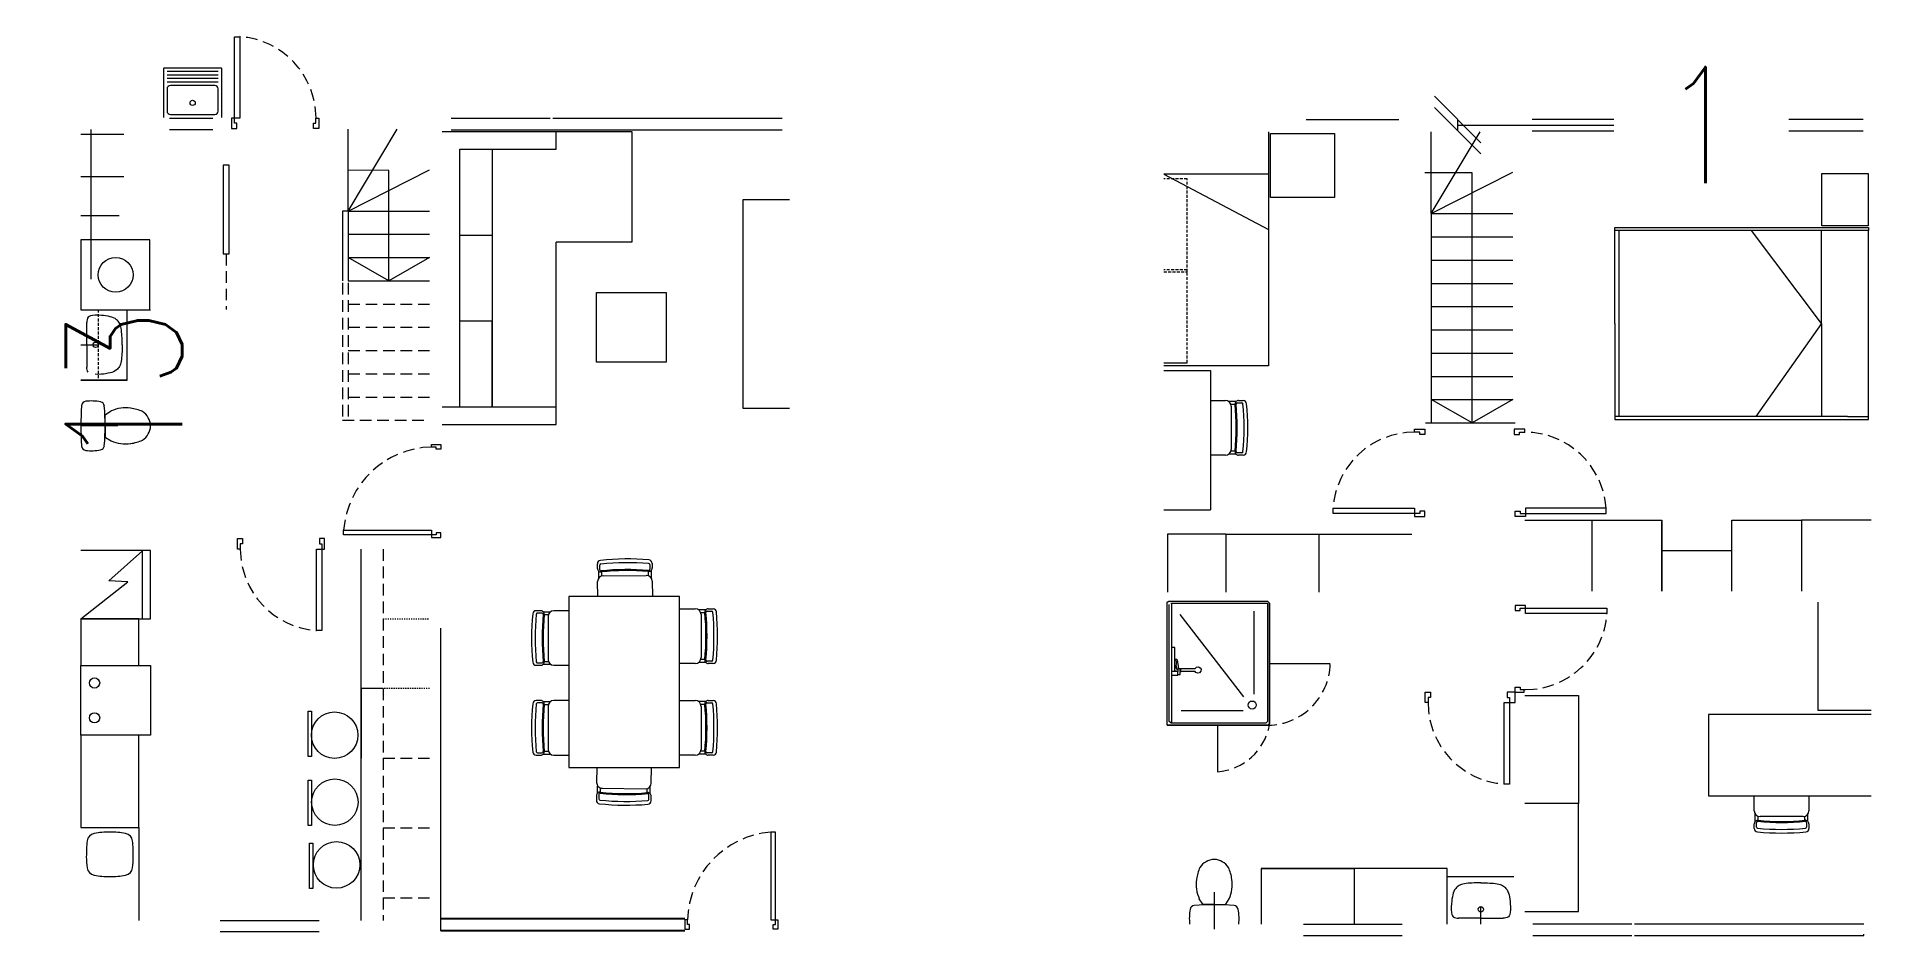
# Paper-space layout 'A000' of a CAD drawing. Header units: centimetres. Extents: x 337 to 495, y 281 to 358.
import ezdxf

# ---------------------------------------------------------------- set-up
doc = ezdxf.new("R2010")
doc.units = ezdxf.units.CM
doc.header["$MEASUREMENT"] = 0
doc.linetypes.add('CENTER', pattern=[2, 1.25, -0.25, 0.25, -0.25])
doc.linetypes.add('HIDDEN', pattern=[0.375, 0.25, -0.125])
doc.layers.add('ARREDI', color=8, linetype='Continuous', lineweight=18)
doc.layers.get('0').off()
doc.styles.add('E-ROMANS', font='romans.shx', dxfattribs={"width": 0.8})
doc.dimstyles.new('1', dxfattribs={"dimscale": 0.001, "dimtxt": 10000, "dimasz": 4000, "dimexe": 1.2, "dimexo": 1, "dimgap": 0.1, "dimtad": 0, "dimtoh": 1, "dimdec": 0, "dimzin": 0, "dimdsep": 46, "dimtxsty": 'E-ROMANS', "dimblk": 'OBLIQUE', "dimcen": 1.2, "dimse1": 1, "dimse2": 1, "dimclrd": 256, "dimclre": 256, "dimclrt": 256, "dimadec": 0, "dimazin": 0, "dimtfac": 1, "dimtdec": 0, "dimtmove": 1, "dimatfit": 3, "dimldrblk": 'OPEN90', "dimfxl": 1, "dimtfill": 1, "dimtolj": 1, "dimtzin": 0, "dimlwd": 0, "dimarcsym": 0})

# ---------------------------------------------------------------- blocks, each defined once
blk = doc.blocks.new('_Oblique')
at = {"color": 0, "linetype": 'ByBlock', "lineweight": -2}
blk.add_line((-0.5, -0.5), (0.5, 0.5), dxfattribs=at)
blk = doc.blocks.new('*D124')
at = {"layer": 'ARREDI', "lineweight": 0}
for p, q in [((344.87, 334.52), (344.87, 333.67)), ((344.87, 321.02), (344.87, 321.86))]:
    blk.add_line(p, q, dxfattribs=at)
at = {"layer": 'ARREDI', "lineweight": 0, "xscale": 4, "yscale": 4, "zscale": 4}
for p, rotation in [((344.87, 334.52), 90), ((344.87, 321.02), 270)]:
    blk.add_blockref('_Oblique', p, dxfattribs=dict(at, rotation=rotation))
at = {"layer": 'ARREDI', "lineweight": -2, "insert": (344.87, 327.77), "char_height": 10, "attachment_point": 5, "rotation": 90, "style": 'E-ROMANS', "bg_fill": 3, "box_fill_scale": 1.25, "bg_fill_color": 256, "bg_fill_true_color": 13158600, "bg_fill_transparency": 0}
blk.add_mtext('\\A1;13', dxfattribs=at)
blk = doc.blocks.new('_Open90')
at = {"color": 0, "linetype": 'ByBlock', "lineweight": -2}
for p, q in [((-0.5, 0.5), (0, 0)), ((0, 0), (-1, 0)), ((0, 0), (-0.5, -0.5))]:
    blk.add_line(p, q, dxfattribs=at)
blk = doc.blocks.new('*D154')
at = {"layer": 'ARREDI', "lineweight": 0}
for p, q in [((459.56, 349.92), (459.56, 350.88)), ((459.56, 350.4), (479.56, 350.4)), ((479.56, 350.4), (479.56, 350.4))]:
    blk.add_line(p, q, dxfattribs=at)
at = {"layer": 'ARREDI', "lineweight": 0, "xscale": 4, "yscale": 4, "zscale": 4}
for p, rotation in [((459.56, 350.88), 90), ((459.56, 349.92), 270)]:
    blk.add_blockref('_Oblique', p, dxfattribs=dict(at, rotation=rotation))
at = {"layer": 'ARREDI', "lineweight": -2, "insert": (480.51, 350.4), "char_height": 10, "attachment_point": 5, "style": 'E-ROMANS', "bg_fill": 3, "box_fill_scale": 1.25, "bg_fill_color": 256, "bg_fill_true_color": 13158600, "bg_fill_transparency": 0}
blk.add_mtext('\\A1;1', dxfattribs=at)

psp = doc.layouts.new('A000')

# ---------------------------------------------------------------- linework, layer by layer
at = {"layer": 'ARREDI'}
for p, q in [((348.28, 355.26), (348.28, 351.06)), ((353.23, 355.31), (348.33, 355.31)), ((352.98, 355.01), (348.58, 355.01)), ((353.28, 351.06), (353.28, 355.26)), ((352.98, 354.71), (348.58, 354.71)), ((352.98, 354.41), (348.58, 354.41)), ((352.98, 354.11), (348.58, 354.11)), ((348.58, 353.51), (348.58, 351.61)), ((352.68, 353.81), (348.88, 353.81)), ((352.98, 351.61), (352.98, 353.51)), ((348.78, 351.01), (352.53, 351.01)), ((348.88, 351.31), (352.68, 351.31)), ((446.54, 350.89), (454.51, 350.89)), ((342.03, 350.03), (342.03, 343.03)), ((348.78, 350.03), (352.53, 350.03)), ((372.25, 349.84), (388.55, 349.84)), ((382.05, 348.34), (382.05, 349.84)), ((388.55, 349.84), (388.55, 340.34)), ((388.55, 349.84), (388.55, 345.94)), ((443.29, 349.68), (443.29, 346.18)), ((373.75, 326.14), (373.75, 348.34)), ((373.75, 348.34), (382.05, 348.34)), ((376.55, 348.34), (376.55, 326.14)), ((443.29, 346.18), (434.29, 346.18)), ((434.29, 346.18), (443.29, 341.42)), ((460.79, 346.29), (456.74, 346.29)), ((490.86, 341.74), (490.86, 345.74)), ((494.86, 345.74), (494.86, 341.74)), ((398.11, 326.01), (398.11, 344.01)), ((398.11, 344.01), (402.11, 344.01)), ((342.03, 343.03), (342.03, 321.03)), ((363.66, 343.01), (363.66, 337.01)), ((364.16, 343.01), (364.16, 337.01)), ((457.29, 342.79), (457.29, 336.79)), ((373.75, 333.54), (373.75, 340.94)), ((373.75, 340.94), (376.55, 340.94)), ((473.07, 333.34), (473.07, 341.34)), ((493.07, 341.34), (473.07, 341.34)), ((490.85, 333.34), (484.83, 341.34)), ((490.85, 333.34), (490.84, 341.34)), ((494.86, 341.74), (490.86, 341.74)), ((388.55, 340.34), (382.05, 340.34)), ((382.05, 324.64), (382.05, 340.34)), ((457.29, 336.79), (457.29, 324.79)), ((376.55, 333.54), (373.75, 333.54)), ((376.55, 326.14), (376.55, 333.54)), ((473.07, 333.34), (473.07, 325.34)), ((490.85, 333.34), (485.18, 325.34)), ((490.85, 333.34), (490.84, 325.34)), ((443.29, 329.68), (434.29, 329.68)), ((438.29, 326.71), (439.58, 326.71)), ((440.5, 326.62), (439.87, 326.62)), ((440.71, 326.71), (441.11, 326.71)), ((382.05, 326.14), (372.25, 326.14)), ((382.05, 324.64), (382.05, 326.14)), ((402.11, 326.01), (398.11, 326.01)), ((440.41, 326.37), (440.06, 326.37)), ((440.08, 326.21), (440.08, 322.51)), ((440.6, 326.51), (441, 326.51)), ((493.07, 325.34), (473.07, 325.34)), ((372.25, 324.64), (382.05, 324.64)), ((456.79, 324.79), (464.49, 324.78)), ((439.58, 322.01), (438.29, 322.01)), ((440.5, 322.1), (439.87, 322.1)), ((440.41, 322.35), (440.06, 322.35)), ((441, 322.21), (440.6, 322.21)), ((441.11, 322.01), (440.71, 322.01)), ((471.12, 310.31), (471.12, 316.41)), ((477.12, 316.41), (477.12, 310.31)), ((483.12, 310.31), (483.12, 316.41)), ((495.12, 316.41), (489.12, 316.41)), ((489.12, 316.41), (489.12, 310.31)), ((365.26, 281.98), (365.26, 313.93)), ((347.16, 313.81), (341.16, 313.81)), ((343.58, 311.19), (346.47, 313.79)), ((346.47, 307.94), (346.47, 313.79)), ((347.16, 307.94), (347.16, 313.81)), ((385.59, 312.26), (385.58, 312.66)), ((385.79, 312.15), (385.78, 312.55)), ((390.08, 312.59), (390.09, 312.19)), ((390.28, 312.71), (390.29, 312.3)), ((341.16, 307.94), (345.21, 311.11)), ((345.21, 311.11), (343.58, 311.19)), ((385.61, 309.84), (385.6, 311.13)), ((385.68, 312.05), (385.68, 311.42)), ((385.93, 311.97), (385.93, 311.61)), ((386.09, 311.64), (389.79, 311.67)), ((389.95, 312.01), (389.95, 311.65)), ((390.2, 312.09), (390.2, 311.46)), ((390.3, 311.18), (390.31, 309.89)), ((392.63, 309.84), (383.13, 309.84)), ((383.13, 309.84), (383.13, 295.14)), ((392.63, 309.84), (391.8, 309.84)), ((392.63, 295.14), (392.63, 309.84)), ((434.89, 309.28), (443.19, 309.28)), ((434.99, 298.98), (434.99, 309.28)), ((443.19, 309.28), (443.19, 299.11)), ((443.37, 298.79), (443.37, 309.28)), ((490.52, 309.36), (490.52, 300.06)), ((341.16, 307.94), (347.16, 307.94)), ((380.72, 308.63), (380.32, 308.63)), ((380.83, 308.43), (380.43, 308.43)), ((380.93, 308.54), (381.56, 308.54)), ((381.01, 308.29), (381.37, 308.29)), ((381.34, 308.13), (381.34, 304.43)), ((383.13, 308.63), (381.84, 308.63)), ((392.71, 308.79), (394, 308.79)), ((394.91, 308.7), (394.28, 308.7)), ((394.83, 308.45), (394.47, 308.45)), ((394.5, 308.29), (394.5, 304.59)), ((395.02, 308.59), (395.41, 308.59)), ((395.12, 308.79), (395.53, 308.79)), ((434.76, 299.11), (434.76, 309.15)), ((435.67, 308.3), (441.14, 301.21)), ((442.03, 308.59), (442.03, 301.45)), ((372.11, 281.08), (372.11, 307.12)), ((435.24, 305.47), (434.99, 305.47)), ((435.24, 303.39), (435.24, 305.47)), ((435.3, 304.44), (435.33, 304.46)), ((435.33, 304.46), (435.36, 304.47)), ((435.36, 304.47), (435.39, 304.46)), ((435.39, 304.46), (435.41, 304.45)), ((380.32, 303.93), (380.72, 303.93)), ((380.43, 304.13), (380.83, 304.13)), ((380.93, 304.02), (381.56, 304.02)), ((381.01, 304.27), (381.37, 304.27)), ((381.84, 303.93), (383.13, 303.93)), ((394, 304.09), (392.71, 304.09)), ((394.91, 304.18), (394.28, 304.18)), ((394.83, 304.43), (394.47, 304.43)), ((395.41, 304.29), (395.02, 304.29)), ((395.53, 304.09), (395.12, 304.09)), ((435.49, 303.39), (434.99, 303.39)), ((434.99, 303.09), (435.49, 303.09)), ((435.24, 304.08), (435.29, 304.41)), ((435.38, 303.44), (435.24, 303.44)), ((435.29, 304.41), (435.3, 304.44)), ((435.33, 303.7), (435.43, 304.4)), ((435.33, 303.7), (435.34, 303.66)), ((435.34, 303.66), (435.37, 303.62)), ((435.36, 303.89), (435.39, 303.62)), ((435.37, 303.62), (435.41, 303.61)), ((435.38, 303.44), (435.49, 303.44)), ((435.41, 304.45), (435.43, 304.41)), ((435.41, 303.61), (435.49, 303.61)), ((435.41, 303.44), (435.42, 303.42)), ((435.42, 303.42), (435.41, 303.4)), ((435.41, 303.4), (435.41, 303.39)), ((435.43, 304.41), (435.56, 303.64)), ((435.43, 304.41), (435.43, 304.41)), ((435.69, 303.64), (435.49, 303.64)), ((435.49, 303.64), (435.49, 303.39)), ((435.49, 303.09), (435.49, 303.39)), ((435.49, 303.14), (435.69, 303.14)), ((435.59, 303.66), (435.59, 303.64)), ((435.69, 303.34), (435.69, 303.64)), ((435.69, 303.61), (435.71, 303.61)), ((435.69, 303.44), (435.71, 303.44)), ((435.69, 303.14), (435.69, 303.34)), ((435.71, 303.67), (436.99, 303.67)), ((435.71, 303.67), (435.71, 303.39)), ((435.71, 303.44), (435.71, 303.44)), ((435.71, 303.39), (435.79, 303.39)), ((436.99, 303.39), (435.79, 303.39)), ((436.99, 303.67), (437.11, 303.77)), ((437.05, 303.31), (436.99, 303.39)), ((437.19, 303.25), (437.05, 303.31)), ((437.11, 303.77), (437.27, 303.8)), ((437.36, 303.29), (437.19, 303.25)), ((437.27, 303.8), (437.42, 303.72)), ((437.48, 303.42), (437.36, 303.29)), ((437.42, 303.72), (437.49, 303.59)), ((437.49, 303.59), (437.48, 303.42)), ((443.37, 304.1), (448.59, 304.1)), ((365.26, 301.93), (365.26, 295.93)), ((367.16, 301.93), (365.26, 301.93)), ((465.34, 301.34), (469.94, 301.34)), ((469.94, 301.34), (469.94, 292.04)), ((380.72, 300.9), (380.32, 300.9)), ((380.83, 300.7), (380.43, 300.7)), ((380.93, 300.81), (381.56, 300.81)), ((381.01, 300.56), (381.37, 300.56)), ((381.34, 300.4), (381.34, 296.7)), ((383.13, 300.9), (381.84, 300.9)), ((392.71, 300.9), (394, 300.9)), ((394.91, 300.81), (394.28, 300.81)), ((394.83, 300.56), (394.47, 300.56)), ((394.5, 300.4), (394.5, 296.7)), ((395.02, 300.7), (395.41, 300.7)), ((395.12, 300.9), (395.53, 300.9)), ((435.78, 300.05), (441.12, 300.05)), ((464.01, 300.72), (464.49, 300.72)), ((490.52, 300.06), (495.12, 300.06)), ((434.57, 298.79), (443.37, 298.79)), ((434.89, 298.98), (434.76, 299.11)), ((434.89, 298.98), (443.09, 298.98)), ((438.91, 298.79), (438.9, 294.76)), ((443.09, 298.98), (443.19, 299.11)), ((495.12, 299.69), (481.12, 299.69)), ((481.12, 299.69), (481.12, 292.69)), ((380.32, 296.2), (380.72, 296.2)), ((380.43, 296.4), (380.83, 296.4)), ((380.93, 296.29), (381.56, 296.29)), ((381.01, 296.54), (381.37, 296.54)), ((381.84, 296.2), (383.13, 296.2)), ((383.13, 295.14), (392.63, 295.14)), ((385.53, 295.14), (385.52, 293.85)), ((390.22, 293.81), (390.23, 295.1)), ((394, 296.2), (392.71, 296.2)), ((394.91, 296.29), (394.28, 296.29)), ((394.83, 296.54), (394.47, 296.54)), ((395.41, 296.4), (395.02, 296.4)), ((395.53, 296.2), (395.12, 296.2)), ((385.6, 292.94), (385.6, 293.57)), ((390.12, 292.89), (390.12, 293.52)), ((385.5, 292.72), (385.5, 292.32)), ((385.71, 292.83), (385.7, 292.44)), ((385.85, 293.02), (385.85, 293.38)), ((386.01, 293.35), (389.71, 293.31)), ((389.87, 292.98), (389.87, 293.34)), ((390, 292.4), (390.01, 292.79)), ((390.2, 292.28), (390.2, 292.68)), ((469.94, 292.04), (465.34, 292.04)), ((469.94, 282.74), (469.94, 292.04)), ((481.12, 292.69), (495.12, 292.69)), ((485.06, 291.42), (485.06, 292.71)), ((489.76, 292.71), (489.76, 291.42)), ((485.06, 289.9), (485.06, 290.3)), ((485.15, 290.51), (485.15, 291.14)), ((485.26, 290.01), (485.26, 290.41)), ((485.4, 290.59), (485.4, 290.95)), ((489.26, 290.92), (485.56, 290.92)), ((489.42, 290.59), (489.42, 290.95)), ((489.56, 290.41), (489.56, 290.01)), ((489.67, 290.51), (489.67, 291.14)), ((489.76, 290.3), (489.76, 289.9)), ((446.66, 286.46), (442.66, 286.46)), ((442.66, 286.46), (442.66, 281.66)), ((442.66, 286.46), (450.66, 286.46)), ((458.66, 286.46), (446.66, 286.46)), ((450.66, 286.46), (450.66, 281.66)), ((458.66, 281.66), (458.66, 286.46)), ((458.66, 281.66), (458.66, 285.76)), ((458.66, 285.76), (464.39, 285.76)), ((438.62, 284.42), (438.62, 281.23)), ((459.1, 284.01), (459.06, 283.8)), ((459.1, 284.01), (459.06, 283.8)), ((459.14, 284.18), (459.1, 284.01)), ((459.14, 284.18), (459.1, 284.01)), ((459.18, 284.33), (459.14, 284.18)), ((459.18, 284.33), (459.14, 284.18)), ((459.23, 284.48), (459.18, 284.33)), ((459.23, 284.48), (459.18, 284.33)), ((459.29, 284.61), (459.23, 284.48)), ((459.29, 284.61), (459.23, 284.48)), ((459.39, 284.74), (459.29, 284.61)), ((459.39, 284.74), (459.29, 284.61)), ((459.45, 284.81), (459.39, 284.74)), ((459.45, 284.81), (459.39, 284.74)), ((459.52, 284.87), (459.45, 284.81)), ((459.52, 284.87), (459.45, 284.81)), ((459.61, 284.94), (459.52, 284.87)), ((459.61, 284.94), (459.52, 284.87)), ((459.69, 284.99), (459.61, 284.94)), ((459.69, 284.99), (459.61, 284.94)), ((459.79, 285.04), (459.69, 284.99)), ((459.79, 285.04), (459.69, 284.99)), ((459.89, 285.08), (459.79, 285.04)), ((459.89, 285.08), (459.79, 285.04)), ((460.01, 285.11), (459.89, 285.08)), ((460.01, 285.11), (459.89, 285.08)), ((460.14, 285.13), (460.01, 285.11)), ((460.14, 285.13), (460.01, 285.11)), ((460.29, 285.16), (460.14, 285.13)), ((460.29, 285.16), (460.14, 285.13)), ((460.45, 285.18), (460.29, 285.16)), ((460.45, 285.18), (460.29, 285.16)), ((460.62, 285.19), (460.45, 285.18)), ((460.79, 285.2), (460.62, 285.19)), ((460.97, 285.21), (460.79, 285.2)), ((461.16, 285.21), (460.97, 285.21)), ((461.38, 285.22), (461.16, 285.21)), ((461.55, 285.22), (461.38, 285.22)), ((461.55, 285.22), (461.72, 285.22)), ((461.72, 285.22), (461.94, 285.21)), ((461.94, 285.21), (462.13, 285.21)), ((462.13, 285.21), (462.32, 285.2)), ((462.32, 285.2), (462.48, 285.19)), ((462.48, 285.19), (462.65, 285.18)), ((462.65, 285.18), (462.82, 285.16)), ((462.82, 285.16), (462.96, 285.13)), ((462.96, 285.13), (463.09, 285.11)), ((462.96, 285.13), (463.09, 285.11)), ((463.09, 285.11), (463.21, 285.08)), ((463.09, 285.11), (463.21, 285.08)), ((463.21, 285.08), (463.31, 285.04)), ((463.21, 285.08), (463.31, 285.04)), ((463.31, 285.04), (463.41, 284.99)), ((463.31, 285.04), (463.41, 284.99)), ((463.41, 284.99), (463.49, 284.94)), ((463.41, 284.99), (463.49, 284.94)), ((463.49, 284.94), (463.58, 284.87)), ((463.49, 284.94), (463.58, 284.87)), ((463.58, 284.87), (463.65, 284.81)), ((463.58, 284.87), (463.65, 284.81)), ((463.65, 284.81), (463.71, 284.74)), ((463.65, 284.81), (463.71, 284.74)), ((463.71, 284.74), (463.81, 284.61)), ((463.71, 284.74), (463.81, 284.61)), ((463.81, 284.61), (463.87, 284.48)), ((463.81, 284.61), (463.87, 284.48)), ((463.87, 284.48), (463.93, 284.33)), ((463.87, 284.48), (463.93, 284.33)), ((463.93, 284.33), (463.97, 284.18)), ((463.93, 284.33), (463.97, 284.18)), ((463.97, 284.18), (464, 284.01)), ((463.97, 284.18), (464, 284.01)), ((464, 284.01), (464.04, 283.8)), ((464, 284.01), (464.04, 283.8)), ((437.63, 283.37), (437.34, 283.85)), ((438.62, 283.34), (437.67, 283.34)), ((438.62, 283.34), (439.56, 283.34)), ((439.61, 283.37), (439.9, 283.85)), ((459.02, 283.43), (459.01, 283.12)), ((459.02, 283.43), (459.01, 283.12)), ((459.01, 283.12), (459.01, 282.9)), ((459.01, 283.12), (459.01, 282.9)), ((459.01, 282.9), (459.03, 282.67)), ((459.01, 282.9), (459.03, 282.67)), ((459.04, 283.61), (459.02, 283.43)), ((459.04, 283.61), (459.02, 283.43)), ((459.03, 282.67), (459.05, 282.49)), ((459.03, 282.67), (459.05, 282.49)), ((459.06, 283.8), (459.04, 283.61)), ((459.06, 283.8), (459.04, 283.61)), ((459.05, 282.49), (459.11, 282.37)), ((459.05, 282.49), (459.11, 282.37)), ((461.55, 281.66), (461.55, 283.17)), ((464.05, 282.49), (463.99, 282.37)), ((464.05, 282.49), (463.99, 282.37)), ((464.04, 283.8), (464.06, 283.61)), ((464.04, 283.8), (464.06, 283.61)), ((464.07, 282.67), (464.05, 282.49)), ((464.07, 282.67), (464.05, 282.49)), ((464.06, 283.61), (464.08, 283.43)), ((464.06, 283.61), (464.08, 283.43)), ((464.09, 282.9), (464.07, 282.67)), ((464.09, 282.9), (464.07, 282.67)), ((464.08, 283.43), (464.09, 283.12)), ((464.08, 283.43), (464.09, 283.12)), ((464.09, 283.12), (464.09, 282.9)), ((464.09, 283.12), (464.09, 282.9)), ((465.34, 282.74), (469.94, 282.74)), ((353.16, 281.98), (361.66, 281.98)), ((353.16, 281.02), (361.66, 281.02)), ((446.29, 281.66), (454.79, 281.66)), ((459.11, 282.37), (459.18, 282.29)), ((459.11, 282.37), (459.18, 282.29)), ((459.18, 282.29), (459.28, 282.23)), ((459.18, 282.29), (459.28, 282.23)), ((459.28, 282.23), (459.4, 282.2)), ((459.28, 282.23), (459.4, 282.2)), ((459.4, 282.2), (459.52, 282.19)), ((459.4, 282.2), (459.52, 282.19)), ((459.52, 282.19), (459.64, 282.19)), ((459.52, 282.19), (459.64, 282.19)), ((461.55, 282.19), (459.64, 282.19)), ((461.55, 282.19), (459.64, 282.19)), ((461.55, 282.19), (463.46, 282.19)), ((461.55, 282.19), (463.46, 282.19)), ((463.59, 282.19), (463.46, 282.19)), ((463.59, 282.19), (463.46, 282.19)), ((463.71, 282.2), (463.59, 282.19)), ((463.71, 282.2), (463.59, 282.19)), ((463.82, 282.23), (463.71, 282.2)), ((463.82, 282.23), (463.71, 282.2)), ((463.92, 282.29), (463.82, 282.23)), ((463.92, 282.29), (463.82, 282.23)), ((463.99, 282.37), (463.92, 282.29)), ((463.99, 282.37), (463.92, 282.29)), ((474.75, 281.7), (485.99, 281.7)), ((476.1, 281.7), (484.6, 281.7)), ((485.99, 281.7), (494.49, 281.7)), ((494.49, 280.7), (494.49, 280.8)), ((446.29, 280.7), (454.79, 280.7)), ((474.75, 280.7), (485.99, 280.7)), ((476.1, 280.7), (484.6, 280.7)), ((485.99, 280.7), (494.49, 280.7))]:
    psp.add_line(p, q, dxfattribs=at)
at = {"layer": 'ARREDI', "linetype": 'ByBlock'}
for p, q in [((373.01, 351.01), (381.51, 351.01)), ((381.75, 351.01), (392.98, 351.01)), ((392.98, 351.01), (401.48, 351.01)), ((465.95, 350.9), (474.45, 350.9)), ((474.69, 350.9), (485.92, 350.9)), ((476.04, 350.9), (484.54, 350.9)), ((485.92, 350.9), (494.42, 350.9)), ((373.01, 350.01), (392.98, 350.01)), ((373.01, 350.01), (381.51, 350.01)), ((392.98, 350.01), (401.48, 350.01)), ((465.95, 349.9), (474.45, 349.9)), ((474.69, 349.9), (485.92, 349.9)), ((476.04, 349.9), (484.54, 349.9)), ((485.92, 349.9), (494.42, 349.9)), ((466.02, 281.7), (474.52, 281.7)), ((466.02, 280.7), (474.52, 280.7))]:
    psp.add_line(p, q, dxfattribs=at)
at = {"layer": 'ARREDI', "lineweight": 0}
for p, q in [((341.16, 349.62), (344.86, 349.62)), ((443.29, 349.83), (443.29, 329.68)), ((443.46, 344.52), (443.46, 349.67)), ((443.46, 344.17), (443.46, 349.67)), ((341.16, 345.98), (344.86, 345.98)), ((490.86, 341.74), (490.86, 346.24)), ((490.86, 346.24), (494.86, 346.24)), ((494.86, 346.24), (494.86, 345.74)), ((341.16, 342.62), (344.46, 342.62)), ((341.16, 342.62), (344.46, 342.62)), ((473.07, 341.34), (473.07, 341.59)), ((473.07, 341.59), (494.87, 341.59)), ((473.41, 341.34), (473.41, 325.34)), ((494.87, 341.34), (493.07, 341.34)), ((494.87, 341.59), (494.87, 341.34)), ((494.87, 325.34), (494.87, 341.34)), ((434.29, 329.96), (436.29, 329.96)), ((434.29, 329.28), (438.29, 329.28)), ((438.29, 329.28), (438.29, 317.31)), ((473.07, 325.34), (473.07, 325.09)), ((473.07, 325.09), (494.87, 325.09)), ((493.07, 325.34), (494.87, 325.34)), ((494.87, 325.09), (494.87, 325.34)), ((434.29, 317.31), (438.29, 317.31)), ((465.34, 316.41), (477.12, 316.41)), ((477.12, 316.41), (477.12, 313.91)), ((477.12, 313.81), (477.12, 316.31)), ((483.12, 313.91), (483.12, 316.41)), ((483.12, 316.41), (489.12, 316.41)), ((439.61, 315.21), (434.61, 315.21)), ((434.61, 315.21), (434.61, 310.22)), ((439.61, 315.21), (455.61, 315.21)), ((439.61, 315.21), (447.61, 315.21)), ((439.61, 315.21), (439.61, 310.21)), ((447.61, 315.21), (447.61, 310.21)), ((477.12, 310.31), (477.12, 313.81)), ((477.12, 310.31), (477.12, 313.81)), ((477.12, 313.81), (483.12, 313.81))]:
    psp.add_line(p, q, dxfattribs=at)
at = {"layer": 'ARREDI', "linetype": 'HIDDEN', "lineweight": 0}
for p, q in [((436.29, 345.78), (434.29, 345.78)), ((436.29, 337.78), (436.29, 345.78)), ((436.29, 337.96), (434.29, 337.96)), ((434.29, 337.78), (436.29, 337.78)), ((436.29, 329.96), (436.29, 337.96))]:
    psp.add_line(p, q, dxfattribs=at)
at = {"layer": 'ARREDI', "linetype": 'HIDDEN', "ltscale": 4}
for p, q in [((353.66, 339.33), (353.66, 334.53)), ((363.66, 336.83), (363.66, 325.01)), ((364.16, 336.83), (364.16, 325.01)), ((363.66, 325.01), (371.16, 325.01)), ((367.16, 313.93), (367.16, 281.98)), ((367.16, 295.93), (371.16, 295.93)), ((371.16, 289.93), (367.16, 289.93)), ((367.16, 283.93), (371.16, 283.93))]:
    psp.add_line(p, q, dxfattribs=at)
at = {"layer": 'ARREDI', "linetype": 'HIDDEN', "ltscale": 0.1}
for p, q in [((367.16, 307.93), (371.16, 307.93)), ((371.16, 301.93), (367.16, 301.93))]:
    psp.add_line(p, q, dxfattribs=at)
at = {"layer": 'ARREDI', "ltscale": 5}
for p, q in [((341.16, 289.99), (346.16, 289.99)), ((346.16, 289.99), (346.16, 281.99))]:
    psp.add_line(p, q, dxfattribs=at)
at = {"layer": 'ARREDI', "linetype": 'Continuous', "lineweight": -2}
for p, q in [((393.11, 282.12), (372.11, 282.12)), ((393.11, 281.08), (372.11, 281.08)), ((389.41, 282.12), (380.91, 282.12)), ((389.41, 281.08), (380.91, 281.08))]:
    psp.add_line(p, q, dxfattribs=at)
at = {"layer": 'ARREDI', "linetype": 'Continuous'}
for points in [[(354.83, 358.01), (354.83, 351.01), (354.38, 351.01), (354.38, 358.01), (354.83, 358.01)], [(448.84, 317.44), (455.84, 317.44), (455.84, 316.99), (448.84, 316.99), (448.84, 317.44)], [(472.32, 317.44), (465.39, 317.44), (465.39, 316.99), (472.32, 316.99), (472.32, 317.44)], [(363.76, 315.55), (371.31, 315.55), (371.31, 315.15), (363.76, 315.15), (363.76, 315.55)], [(361.43, 306.93), (361.43, 313.93), (361.88, 313.93), (361.88, 306.93), (361.43, 306.93)], [(472.39, 308.39), (465.39, 308.39), (465.39, 308.84), (472.39, 308.84), (472.39, 308.39)], [(463.56, 293.72), (463.56, 300.72), (464.01, 300.72), (464.01, 293.72), (463.56, 293.72)], [(400.49, 289.58), (400.49, 282.03), (400.89, 282.03), (400.89, 289.58), (400.49, 289.58)]]:
    psp.add_lwpolyline(points, dxfattribs=at)
at = {"layer": 'ARREDI', "linetype": 'CENTER'}
for points in [[(354.38, 351.01), (354.13, 351.01), (354.13, 350.11), (354.58, 350.11), (354.58, 350.56), (354.38, 350.56), (354.38, 351.01)], [(455.84, 323.99), (455.84, 324.24), (456.74, 324.24), (456.74, 323.79), (456.29, 323.79), (456.29, 323.99), (455.84, 323.99)], [(465.32, 323.99), (465.32, 324.24), (464.42, 324.24), (464.42, 323.79), (464.87, 323.79), (464.87, 323.99), (465.32, 323.99)], [(371.31, 322.71), (371.31, 322.93), (372.11, 322.93), (372.11, 322.53), (371.71, 322.53), (371.71, 322.71), (371.31, 322.71)], [(455.84, 316.99), (455.84, 316.74), (456.74, 316.74), (456.74, 317.19), (456.29, 317.19), (456.29, 316.99), (455.84, 316.99)], [(465.39, 316.99), (465.39, 316.74), (464.49, 316.74), (464.49, 317.19), (464.94, 317.19), (464.94, 316.99), (465.39, 316.99)], [(354.88, 313.93), (354.63, 313.93), (354.63, 314.83), (355.08, 314.83), (355.08, 314.38), (354.88, 314.38), (354.88, 313.93)], [(361.88, 313.93), (362.13, 313.93), (362.13, 314.83), (361.68, 314.83), (361.68, 314.38), (361.88, 314.38), (361.88, 313.93)], [(371.31, 315.15), (371.31, 314.93), (372.11, 314.93), (372.11, 315.33), (371.71, 315.33), (371.71, 315.15), (371.31, 315.15)], [(465.39, 308.84), (465.39, 309.09), (464.49, 309.09), (464.49, 308.64), (464.94, 308.64), (464.94, 308.84), (465.39, 308.84)], [(457.01, 300.72), (456.76, 300.72), (456.76, 301.62), (457.21, 301.62), (457.21, 301.17), (457.01, 301.17), (457.01, 300.72)], [(464.01, 300.72), (464.49, 300.72), (464.49, 301.62), (463.81, 301.62), (463.81, 301.17), (464.01, 301.17), (464.01, 300.72)], [(465.24, 301.84), (465.24, 301.59), (464.49, 301.59), (464.49, 302.04), (464.94, 302.04), (464.94, 301.84), (465.39, 301.84)], [(393.33, 282.03), (393.11, 282.03), (393.11, 281.23), (393.51, 281.23), (393.51, 281.63), (393.33, 281.63), (393.33, 282.03)], [(400.89, 282.03), (401.11, 282.03), (401.11, 281.23), (400.71, 281.23), (400.71, 281.63), (400.89, 281.63), (400.89, 282.03)]]:
    psp.add_lwpolyline(points, dxfattribs=at)
at = {"layer": 'ARREDI'}
for points in [[(361.38, 351.01), (361.63, 351.01), (361.63, 350.11), (361.18, 350.11), (361.18, 350.56), (361.38, 350.56), (361.38, 351.01)], [(364.16, 343.01), (364.16, 350.05)], [(364.16, 343.01), (368.36, 350.05)], [(457.29, 342.79), (457.29, 349.83)], [(457.29, 342.79), (461.49, 349.83)], [(364.16, 343.01), (371.16, 346.56)], [(367.66, 337.01), (367.66, 346.51), (364.16, 346.53)], [(457.29, 342.79), (464.29, 346.34)], [(460.79, 324.79), (460.79, 346.29)], [(364.16, 343.01), (363.66, 343.01)], [(364.16, 343.01), (371.16, 343.01)], [(457.29, 342.79), (464.29, 342.79)], [(364.16, 341.01), (371.16, 341.01)], [(457.29, 340.79), (464.29, 340.79)], [(364.16, 339.01), (371.16, 339.01)], [(371.16, 339.01), (367.66, 337.01), (364.16, 339.01)], [(457.29, 338.79), (464.29, 338.79)], [(364.16, 337.01), (371.16, 337.01)], [(457.29, 336.79), (464.29, 336.79)], [(385.5, 336.01), (391.5, 336.01), (391.5, 330.01), (385.5, 330.01), (385.5, 336.01)], [(457.29, 334.79), (464.29, 334.79)], [(457.29, 332.79), (464.29, 332.79)], [(457.29, 330.79), (464.29, 330.79)], [(457.29, 328.79), (464.29, 328.79)], [(457.29, 326.79), (464.29, 326.79)], [(464.29, 326.79), (460.79, 324.79), (457.29, 326.79)]]:
    psp.add_lwpolyline(points, dxfattribs=at)
for points in [[(353.41, 339.33), (353.91, 339.33), (353.91, 346.97), (353.41, 346.97)], [(443.24, 298.79), (434.57, 298.79), (434.57, 302.12), (434.57, 305.18), (434.58, 305.18), (434.58, 305.6), (434.57, 305.6), (434.57, 309.36), (434.71, 309.44), (443.19, 309.44), (443.37, 309.28), (443.37, 298.92)], [(341.16, 307.94), (341.16, 303.91), (346.16, 303.91), (346.16, 307.94)], [(347.16, 303.91), (347.16, 297.91), (341.16, 297.91), (341.16, 303.91)], [(360.71, 299.98), (361.01, 299.98), (361.01, 296.08), (360.71, 296.08)], [(341.16, 289.99), (346.16, 289.99), (346.16, 297.91), (341.16, 297.91)], [(360.71, 294.04), (361.01, 294.04), (361.01, 290.14), (360.71, 290.14)], [(360.83, 288.62), (361.13, 288.62), (361.13, 284.72), (360.83, 284.72)]]:
    psp.add_lwpolyline(points, close=True, dxfattribs=at)
at = {"layer": 'ARREDI', "linetype": 'HIDDEN', "ltscale": 4}
for points in [[(364.16, 335.01), (371.16, 335.01)], [(364.16, 333.01), (371.16, 333.01)], [(364.16, 331.01), (371.16, 331.01)], [(364.16, 329.01), (371.16, 329.01)], [(364.16, 327.01), (371.16, 327.01)]]:
    psp.add_lwpolyline(points, dxfattribs=at)
at = {"layer": 'ARREDI'}
for centre, radius in [((350.78, 352.31), 0.224), ((342.35, 302.41), 0.438), ((342.35, 299.41), 0.438), ((362.99, 297.92), 2), ((441.89, 300.51), 0.35), ((363.01, 292.16), 2), ((363.16, 286.76), 2), ((461.55, 282.94), 0.228)]:
    psp.add_circle(centre, radius, dxfattribs=at)
at = {"layer": 'ARREDI', "linetype": 'HIDDEN', "ltscale": 4}
for centre, radius, start, end in [((354.36, 351), 7.03, 0.0864, 86.1093), ((455.85, 316.96), 7.03, 90.0864, 176.1093), ((465.31, 316.96), 7.03, 3.8907, 89.9136), ((371.49, 314.96), 7.75, 91.2896, 175.5953), ((361.91, 313.94), 7.03, 180.0864, 266.1093), ((465.38, 308.87), 7.03, 270.0864, 356.1093), ((443.19, 304.19), 5.41, 268.0076, 358.9985), ((464.04, 300.73), 7.03, 180.0864, 266.1093), ((438.52, 299.68), 4.93, 274.4055, 349.6312), ((401.09, 281.85), 7.75, 94.4047, 178.7104)]:
    psp.add_arc(centre, radius, start, end, dxfattribs=at)
at = {"layer": 'ARREDI'}
for centre, radius, start, end in [((348.33, 355.26), 0.05, 90, 180), ((353.23, 355.26), 0.05, 0, 90), ((348.88, 353.51), 0.3, 90, 180), ((352.68, 353.51), 0.3, 0, 90), ((348.88, 351.61), 0.3, 180, 270), ((352.68, 351.61), 0.3, 270, 0), ((439.58, 326.21), 0.5, 0, 90), ((440.71, 326.41), 0.3, 90, 185.6473), ((441.11, 326.41), 0.3, 5.5406, 90), ((419.98, 324.36), 20.53, 354.3527, 5.6473), ((440.6, 326.41), 0.1, 90, 185.6473), ((419.87, 324.36), 20.73, 354.3527, 5.6473), ((441, 326.41), 0.1, 5.5406, 90), ((419.86, 324.36), 21.33, 354.4594, 5.5406), ((419.98, 324.36), 21.53, 354.4594, 5.5406), ((439.58, 322.51), 0.5, 270, 0), ((440.71, 322.31), 0.3, 174.3527, 270), ((440.6, 322.31), 0.1, 174.3527, 270), ((441, 322.31), 0.1, 270, 354.4594), ((441.11, 322.31), 0.3, 270, 354.4594), ((385.88, 312.66), 0.3, 96.1007, 180.5601), ((385.88, 312.55), 0.1, 96.1007, 180.5601), ((388.14, 291.55), 21.53, 85.0195, 96.1007), ((388.14, 291.43), 21.33, 85.0195, 96.1007), ((389.98, 312.59), 0.1, 0.5601, 85.0195), ((389.98, 312.7), 0.3, 0.5601, 85.0195), ((385.89, 312.26), 0.3, 180.5601, 276.2074), ((386.1, 311.14), 0.5, 90.5601, 180.5601), ((385.89, 312.15), 0.1, 180.5601, 276.2074), ((388.14, 291.44), 20.73, 84.9127, 96.2074), ((388.14, 291.55), 20.53, 84.9127, 96.2074), ((389.8, 311.17), 0.5, 0.5601, 90.5601), ((389.99, 312.3), 0.3, 264.9127, 0.5601), ((389.99, 312.19), 0.1, 264.9127, 0.5601), ((401.45, 306.28), 21.53, 174.4594, 185.5406), ((380.32, 308.33), 0.3, 90, 174.4594), ((401.56, 306.28), 21.33, 174.4594, 185.5406), ((380.43, 308.33), 0.1, 90, 174.4594), ((380.72, 308.33), 0.3, 354.3527, 90), ((380.83, 308.33), 0.1, 354.3527, 90), ((401.56, 306.28), 20.73, 174.3527, 185.6473), ((401.45, 306.28), 20.53, 174.3527, 185.6473), ((381.84, 308.13), 0.5, 90, 180), ((394, 308.29), 0.5, 0, 90), ((395.12, 308.49), 0.3, 90, 185.6473), ((374.39, 306.44), 20.53, 354.3527, 5.6473), ((395.02, 308.49), 0.1, 90, 185.6473), ((374.28, 306.44), 20.73, 354.3527, 5.6473), ((395.41, 308.49), 0.1, 5.5406, 90), ((374.28, 306.44), 21.33, 354.4594, 5.5406), ((395.53, 308.49), 0.3, 5.5406, 90), ((374.39, 306.44), 21.53, 354.4594, 5.5406), ((394, 304.59), 0.5, 270, 0), ((380.32, 304.23), 0.3, 185.5406, 270), ((380.43, 304.23), 0.1, 185.5406, 270), ((380.72, 304.23), 0.3, 270, 5.6473), ((380.83, 304.23), 0.1, 270, 5.6473), ((381.84, 304.43), 0.5, 180, 270), ((395.12, 304.39), 0.3, 174.3527, 270), ((395.02, 304.39), 0.1, 174.3527, 270), ((395.41, 304.39), 0.1, 270, 354.4594), ((395.53, 304.39), 0.3, 270, 354.4594), ((401.45, 298.55), 21.53, 174.4594, 185.5406), ((380.32, 300.6), 0.3, 90, 174.4594), ((401.56, 298.55), 21.33, 174.4594, 185.5406), ((380.43, 300.6), 0.1, 90, 174.4594), ((380.72, 300.6), 0.3, 354.3527, 90), ((380.83, 300.6), 0.1, 354.3527, 90), ((401.56, 298.55), 20.73, 174.3527, 185.6473), ((401.45, 298.55), 20.53, 174.3527, 185.6473), ((381.84, 300.4), 0.5, 90, 180), ((394, 300.4), 0.5, 0, 90), ((395.12, 300.6), 0.3, 90, 185.6473), ((374.39, 298.55), 20.53, 354.3527, 5.6473), ((395.02, 300.6), 0.1, 90, 185.6473), ((374.28, 298.55), 20.73, 354.3527, 5.6473), ((395.41, 300.6), 0.1, 5.5406, 90), ((374.28, 298.55), 21.33, 354.4594, 5.5406), ((395.53, 300.6), 0.3, 5.5406, 90), ((374.39, 298.55), 21.53, 354.4594, 5.5406), ((381.84, 296.7), 0.5, 180, 270), ((394, 296.7), 0.5, 270, 0), ((380.32, 296.5), 0.3, 185.5406, 270), ((380.43, 296.5), 0.1, 185.5406, 270), ((380.72, 296.5), 0.3, 270, 5.6473), ((380.83, 296.5), 0.1, 270, 5.6473), ((395.12, 296.5), 0.3, 174.3527, 270), ((395.02, 296.5), 0.1, 174.3527, 270), ((395.41, 296.5), 0.1, 270, 354.4594), ((395.53, 296.5), 0.3, 270, 354.4594), ((386.02, 293.85), 0.5, 179.4399, 269.4399), ((389.72, 293.81), 0.5, 269.4399, 359.4399), ((385.8, 292.72), 0.3, 83.7926, 179.4399), ((385.8, 292.32), 0.3, 179.4399, 263.8993), ((385.8, 292.44), 0.1, 179.4399, 263.8993), ((385.81, 292.83), 0.1, 83.7926, 179.4399), ((388.06, 313.43), 21.53, 263.8993, 274.9805), ((388.06, 313.55), 21.33, 263.8993, 274.9805), ((388.06, 313.54), 20.73, 263.7926, 275.0873), ((388.06, 313.43), 20.53, 263.7926, 275.0873), ((389.9, 292.68), 0.3, 359.4399, 95.0873), ((389.91, 292.79), 0.1, 359.4399, 95.0873), ((389.9, 292.4), 0.1, 274.9805, 359.4399), ((389.9, 292.28), 0.3, 274.9805, 359.4399), ((485.56, 291.42), 0.5, 180, 270), ((485.36, 290.3), 0.3, 84.3527, 180), ((485.36, 290.41), 0.1, 84.3527, 180), ((487.41, 311.14), 20.73, 264.3527, 275.6473), ((487.41, 311.03), 20.53, 264.3527, 275.6473), ((489.26, 291.42), 0.5, 270, 0), ((489.46, 290.3), 0.3, 0, 95.6473), ((489.46, 290.41), 0.1, 0, 95.6473), ((485.36, 289.9), 0.3, 180, 264.4594), ((485.36, 290.01), 0.1, 180, 264.4594), ((487.41, 311.03), 21.53, 264.4594, 275.5406), ((487.41, 311.15), 21.33, 264.4594, 275.5406), ((489.46, 290.01), 0.1, 275.5406, 0), ((489.46, 289.9), 0.3, 275.5406, 0), ((438.69, 285.67), 1.57, 92.6552, 146.0211), ((438.55, 285.67), 1.57, 33.9789, 87.3448), ((440.65, 285.06), 3.58, 155.4756, 172.5568), ((436.59, 285.06), 3.58, 7.4432, 24.5244), ((440.07, 285.09), 3, 171.7931, 204.4382), ((437.17, 285.09), 3, 335.5618, 8.2069), ((440.77, 282.14), 4.29, 169.2548, 186.3359), ((436.94, 282.86), 0.4, 94.9403, 169.2548), ((438.62, 263.49), 19.84, 85.0597, 94.9403), ((437.67, 283.39), 0.05, 208.0226, 270), ((439.56, 283.39), 0.05, 270, 331.9774), ((440.29, 282.86), 0.4, 10.7452, 85.0597), ((436.47, 282.14), 4.29, 353.6641, 10.7452)]:
    psp.add_arc(centre, radius, start, end, dxfattribs=at)
at = {"layer": 'ARREDI', "ltscale": 5}
for centre, radius, start, end in [((357.26, 287.46), 15.62, 174.9917, 180.0013), ((357.26, 287.46), 15.62, 174.9917, 180.0013), ((342.45, 288.73), 0.75, 100.3812, 172.77), ((342.45, 288.73), 0.75, 100.3812, 172.77), ((343.66, 282.09), 7.5, 90, 100.3812), ((343.66, 282.09), 7.5, 90, 100.3812), ((343.66, 282.09), 7.5, 79.6188, 90), ((343.66, 282.09), 7.5, 79.6188, 90), ((344.88, 288.73), 0.75, 7.23, 79.6188), ((344.88, 288.73), 0.75, 7.23, 79.6188), ((330.06, 287.46), 15.62, 359.9987, 5.0083), ((330.06, 287.46), 15.62, 359.9987, 5.0083), ((349.14, 287.46), 7.5, 180, 187.23), ((349.14, 287.46), 7.5, 180, 187.23), ((338.18, 287.46), 7.5, 352.77, 0), ((338.18, 287.46), 7.5, 352.77, 0), ((342.45, 286.61), 0.75, 187.23, 259.6188), ((342.45, 286.61), 0.75, 187.23, 259.6188), ((343.66, 293.25), 7.5, 259.6188, 270), ((343.66, 293.25), 7.5, 259.6188, 270), ((343.66, 293.25), 7.5, 270, 280.3812), ((343.66, 293.25), 7.5, 270, 280.3812), ((344.88, 286.61), 0.75, 280.3812, 352.77), ((344.88, 286.61), 0.75, 280.3812, 352.77)]:
    psp.add_arc(centre, radius, start, end, dxfattribs=at)

# ---------------------------------------------------------------- next in the draw order: dimensions: what is measured, and where the dimension line sits
at = {"layer": 'ARREDI', "lineweight": -2}
for base, p1, p2, picture, middle in [((459.56, 350.88), (448.78, 349.92), (459.48, 350.88), '*D154', (479.56, 350.4)), ((344.87169, 334.518), (344.85927, 321.01802), (344.85927, 334.518), '*D124', (344.87169, 327.76801))]:
    dim = psp.add_linear_dim(base=base, p1=p1, p2=p2, angle=90, dimstyle='1', dxfattribs=at)
    dim.commit()
    dim.dimension.update_dxf_attribs({"geometry": picture, "text_midpoint": middle})

# ---------------------------------------------------------------- next in the draw order: linework, layer by layer
at = {"layer": 'ARREDI', "lineweight": 0}
for p, q in [((443.46, 349.67), (448.96, 349.67)), ((448.96, 349.67), (448.96, 344.17)), ((448.96, 344.17), (443.46, 344.17)), ((341.16, 334.52), (347.16, 334.52)), ((341.16, 334.52), (342.66, 334.52)), ((341.16, 334.52), (342.66, 334.52)), ((345.16, 328.45), (345.16, 334.52)), ((345.16, 328.45), (345.16, 334.52)), ((345.16, 328.45), (341.16, 328.45)), ((341.16, 328.45), (345.16, 328.45)), ((345.16, 328.45), (341.16, 328.45)), ((341.16, 328.45), (345.16, 328.45))]:
    psp.add_line(p, q, dxfattribs=at)
at = {"layer": 'ARREDI', "linetype": 'HIDDEN', "lineweight": 0}
psp.add_line((342.66, 334.52), (342.66, 328.45), dxfattribs=at)
psp.add_line((342.66, 334.52), (342.66, 328.45), dxfattribs=at)
at = {"layer": 'ARREDI'}
for p, q in [((341.7, 333.66), (341.69, 333.54)), ((341.7, 333.66), (341.69, 333.54)), ((341.69, 333.54), (341.69, 333.41)), ((341.69, 333.54), (341.69, 333.41)), ((341.69, 331.5), (341.69, 333.41)), ((341.69, 331.5), (341.69, 333.41)), ((341.73, 333.78), (341.7, 333.66)), ((341.73, 333.78), (341.7, 333.66)), ((341.79, 333.87), (341.73, 333.78)), ((341.79, 333.87), (341.73, 333.78)), ((341.87, 333.95), (341.79, 333.87)), ((341.87, 333.95), (341.79, 333.87)), ((341.99, 334), (341.87, 333.95)), ((341.99, 334), (341.87, 333.95)), ((342.17, 334.03), (341.99, 334)), ((342.17, 334.03), (341.99, 334)), ((342.4, 334.04), (342.17, 334.03)), ((342.4, 334.04), (342.17, 334.03)), ((342.62, 334.04), (342.4, 334.04)), ((342.62, 334.04), (342.4, 334.04)), ((342.93, 334.03), (342.62, 334.04)), ((342.93, 334.03), (342.62, 334.04)), ((343.11, 334.02), (342.93, 334.03)), ((343.11, 334.02), (342.93, 334.03)), ((343.3, 333.99), (343.11, 334.02)), ((343.3, 333.99), (343.11, 334.02)), ((343.51, 333.96), (343.3, 333.99)), ((343.51, 333.96), (343.3, 333.99)), ((343.68, 333.92), (343.51, 333.96)), ((343.68, 333.92), (343.51, 333.96)), ((343.83, 333.88), (343.68, 333.92)), ((343.83, 333.88), (343.68, 333.92)), ((343.98, 333.83), (343.83, 333.88)), ((343.98, 333.83), (343.83, 333.88)), ((344.11, 333.76), (343.98, 333.83)), ((344.11, 333.76), (343.98, 333.83)), ((344.24, 333.66), (344.11, 333.76)), ((344.24, 333.66), (344.11, 333.76)), ((344.31, 333.6), (344.24, 333.66)), ((344.31, 333.6), (344.24, 333.66)), ((344.37, 333.53), (344.31, 333.6)), ((344.37, 333.53), (344.31, 333.6)), ((344.44, 333.45), (344.37, 333.53)), ((344.44, 333.45), (344.37, 333.53)), ((344.49, 333.36), (344.44, 333.45)), ((344.49, 333.36), (344.44, 333.45)), ((344.54, 333.27), (344.49, 333.36)), ((344.54, 333.27), (344.49, 333.36)), ((344.58, 333.16), (344.54, 333.27)), ((344.58, 333.16), (344.54, 333.27)), ((344.61, 333.05), (344.58, 333.16)), ((344.61, 333.05), (344.58, 333.16)), ((344.63, 332.92), (344.61, 333.05)), ((344.63, 332.92), (344.61, 333.05)), ((344.65, 332.77), (344.63, 332.92)), ((344.65, 332.77), (344.63, 332.92)), ((341.16, 331.5), (342.67, 331.5)), ((341.69, 331.5), (341.69, 329.59)), ((341.69, 331.5), (341.69, 329.59)), ((344.67, 332.61), (344.65, 332.77)), ((344.67, 332.61), (344.65, 332.77)), ((344.69, 332.43), (344.67, 332.61)), ((344.7, 332.27), (344.69, 332.43)), ((344.71, 332.09), (344.7, 332.27)), ((344.71, 331.89), (344.71, 332.09)), ((344.72, 331.68), (344.71, 331.89)), ((344.72, 331.33), (344.71, 331.12)), ((344.72, 331.5), (344.72, 331.68)), ((344.72, 331.5), (344.72, 331.33)), ((344.54, 329.74), (344.49, 329.65)), ((344.54, 329.74), (344.49, 329.65)), ((344.58, 329.84), (344.54, 329.74)), ((344.58, 329.84), (344.54, 329.74)), ((344.61, 329.96), (344.58, 329.84)), ((344.61, 329.96), (344.58, 329.84)), ((344.63, 330.09), (344.61, 329.96)), ((344.63, 330.09), (344.61, 329.96)), ((344.65, 330.24), (344.63, 330.09)), ((344.67, 330.4), (344.65, 330.24)), ((344.69, 330.58), (344.67, 330.4)), ((344.7, 330.74), (344.69, 330.58)), ((344.71, 330.92), (344.7, 330.74)), ((344.71, 331.12), (344.71, 330.92)), ((341.69, 329.47), (341.69, 329.59)), ((341.69, 329.47), (341.69, 329.59)), ((341.7, 329.35), (341.69, 329.47)), ((341.7, 329.35), (341.69, 329.47)), ((341.73, 329.23), (341.7, 329.35)), ((341.73, 329.23), (341.7, 329.35)), ((341.79, 329.14), (341.73, 329.23)), ((341.79, 329.14), (341.73, 329.23)), ((342.62, 328.96), (342.4, 328.97)), ((342.62, 328.96), (342.4, 328.97)), ((342.93, 328.97), (342.62, 328.96)), ((342.93, 328.97), (342.62, 328.96)), ((343.11, 328.99), (342.93, 328.97)), ((343.11, 328.99), (342.93, 328.97)), ((343.3, 329.01), (343.11, 328.99)), ((343.3, 329.01), (343.11, 328.99)), ((343.51, 329.05), (343.3, 329.01)), ((343.51, 329.05), (343.3, 329.01)), ((343.68, 329.09), (343.51, 329.05)), ((343.68, 329.09), (343.51, 329.05)), ((343.83, 329.13), (343.68, 329.09)), ((343.83, 329.13), (343.68, 329.09)), ((343.98, 329.18), (343.83, 329.13)), ((343.98, 329.18), (343.83, 329.13)), ((344.11, 329.25), (343.98, 329.18)), ((344.11, 329.25), (343.98, 329.18)), ((344.24, 329.34), (344.11, 329.25)), ((344.24, 329.34), (344.11, 329.25)), ((344.31, 329.4), (344.24, 329.34)), ((344.31, 329.4), (344.24, 329.34)), ((344.37, 329.48), (344.31, 329.4)), ((344.37, 329.48), (344.31, 329.4)), ((344.44, 329.56), (344.37, 329.48)), ((344.44, 329.56), (344.37, 329.48)), ((344.49, 329.65), (344.44, 329.56)), ((344.49, 329.65), (344.44, 329.56)), ((343.27, 324.53), (343.27, 325.48)), ((343.3, 325.52), (343.78, 325.81)), ((344.35, 324.53), (341.16, 324.53)), ((343.27, 324.53), (343.27, 323.58)), ((343.3, 323.54), (343.78, 323.25))]:
    psp.add_line(p, q, dxfattribs=at)
psp.add_lwpolyline([(341.16, 340.52), (341.16, 334.52), (347.11, 334.52), (347.11, 340.52), (341.16, 340.52)], dxfattribs=at)
for centre, radius in [((344.16, 337.52), 1.5), ((342.44, 331.5), 0.228)]:
    psp.add_circle(centre, radius, dxfattribs=at)
for centre, radius, start, end in [((341.64, 326.23), 0.42, 96.3359, 176.2554), ((342.06, 322.38), 4.29, 79.2548, 96.3359), ((342.79, 326.2), 0.4, 4.9403, 79.2548), ((367.6, 324.53), 26.43, 176.2554, 183.7446), ((323.42, 324.53), 19.84, 355.0597, 4.9403), ((343.32, 325.48), 0.05, 118.0226, 180), ((345.02, 323.08), 3, 81.7931, 114.4382), ((344.99, 322.5), 3.58, 65.4756, 82.5568), ((345.6, 324.46), 1.57, 2.6552, 56.0211), ((343.32, 323.58), 0.05, 180, 241.9774), ((345.6, 324.6), 1.57, 303.9789, 357.3448), ((341.64, 322.83), 0.42, 183.7446, 263.6641), ((342.06, 326.68), 4.29, 263.6641, 280.7452), ((342.79, 322.86), 0.4, 280.7452, 355.0597), ((345.02, 325.98), 3, 245.5618, 278.2069), ((344.99, 326.56), 3.58, 277.4432, 294.5244)]:
    psp.add_arc(centre, radius, start, end, dxfattribs=at)

doc.saveas('drawing.dxf')
